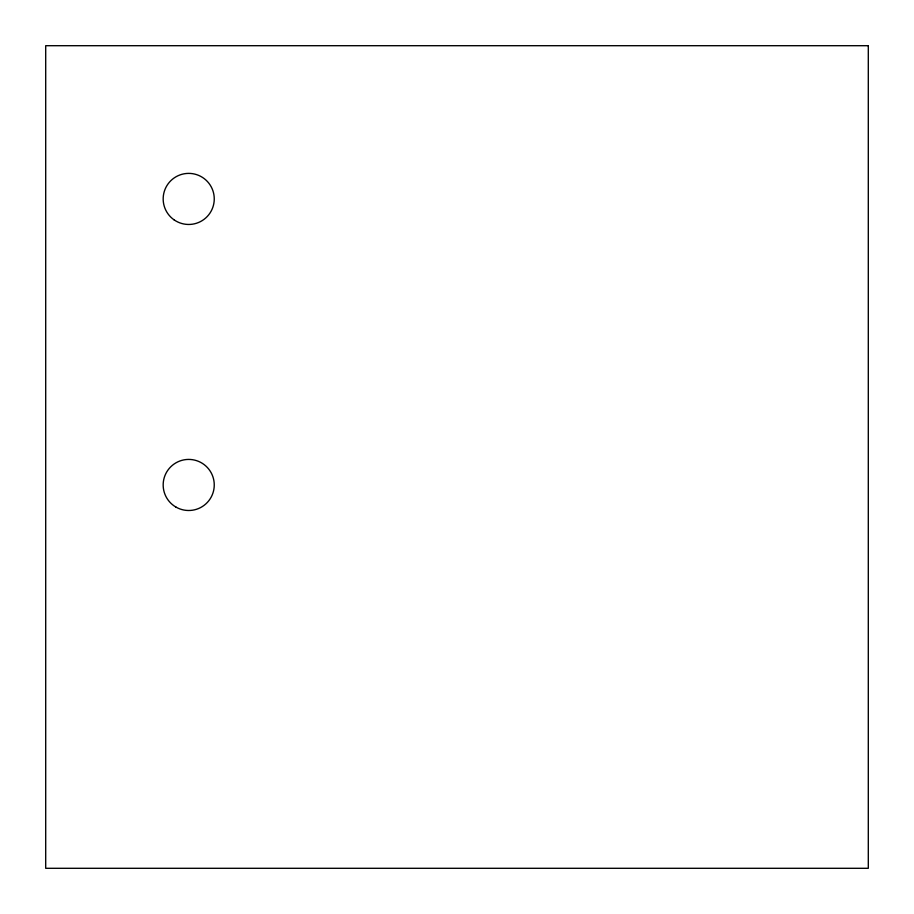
<?xml version="1.0" encoding="UTF-8"?>
<svg xmlns="http://www.w3.org/2000/svg" width="914" height="914" viewBox="0 0 914 914"><rect width="100%" height="100%" fill="white"/><g stroke="black" fill="none" stroke-linecap="round" stroke-linejoin="round"><path stroke-width="1.37" d="M868.3 45.7L45.7 45.7L45.7 868.3L868.3 868.3L868.3 45.7M174.014 219.806A25.535 25.535 0 0 0 214.15 201.229A25.535 25.535 0 0 0 177.979 175.751A25.535 25.535 0 0 0 174.014 219.806M175.945 507.076A25.535 25.535 0 0 0 214.253 484.957A25.535 25.535 0 0 0 175.945 462.838A25.535 25.535 0 0 0 175.945 507.076"/></g></svg>
